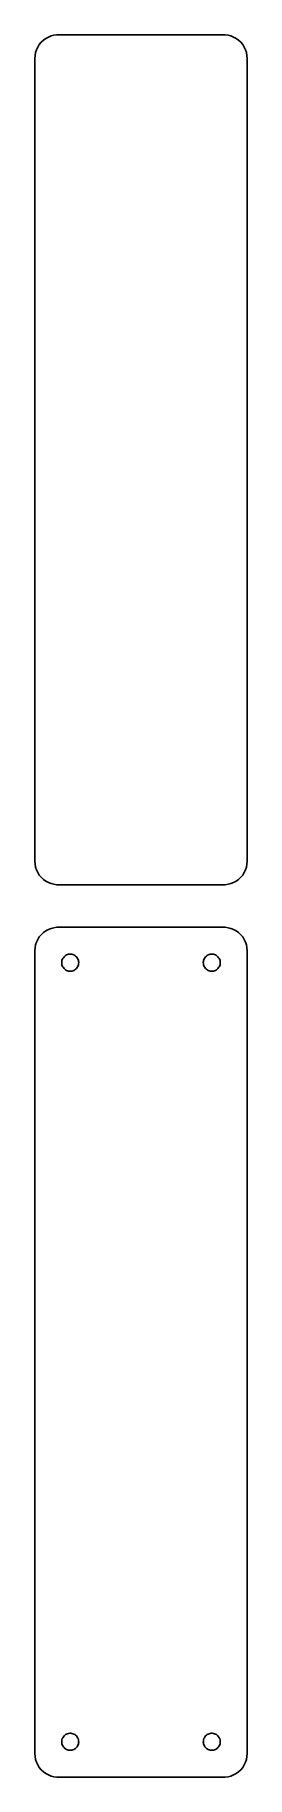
# Model space of a CAD drawing. Header units: metres. Extents: x -22 to 22, y 99 to 468.
import ezdxf

# ---------------------------------------------------------------- set-up
doc = ezdxf.new("R2010")
doc.units = ezdxf.units.M

msp = doc.modelspace()

# ---------------------------------------------------------------- linework, layer by layer
for p, q in [((-21.8815, 465.409), (-22.1489, 464.841)), ((-21.5451, 465.939), (-21.8815, 465.409)), ((-21.1448, 466.423), (-21.5451, 465.939)), ((-20.6871, 466.853), (-21.1448, 466.423)), ((-20.1791, 467.222), (-20.6871, 466.853)), ((-19.6289, 467.524), (-20.1791, 467.222)), ((-19.0451, 467.755), (-19.6289, 467.524)), ((-18.4369, 467.911), (-19.0451, 467.755)), ((-17.8139, 467.99), (-18.4369, 467.911)), ((17.8139, 467.99), (-17.8139, 467.99)), ((18.4369, 467.911), (17.8139, 467.99)), ((19.0451, 467.755), (18.4369, 467.911)), ((19.6289, 467.524), (19.0451, 467.755)), ((20.1791, 467.222), (19.6289, 467.524)), ((20.6871, 466.853), (20.1791, 467.222)), ((21.1448, 466.423), (20.6871, 466.853)), ((21.5451, 465.939), (21.1448, 466.423)), ((21.8815, 465.409), (21.5451, 465.939)), ((22.1489, 464.841), (21.8815, 465.409)), ((-22.4606, 463.627), (-22.5, 463)), ((-22.5, 463), (-22.5, 293)), ((-22.3429, 464.243), (-22.4606, 463.627)), ((-22.1489, 464.841), (-22.3429, 464.243)), ((22.3429, 464.243), (22.1489, 464.841)), ((22.4606, 463.627), (22.3429, 464.243)), ((22.5, 463), (22.4606, 463.627)), ((22.5, 293), (22.5, 463)), ((-22.5, 293), (-22.4606, 292.373)), ((-22.4606, 292.373), (-22.3429, 291.757)), ((-22.3429, 291.757), (-22.1489, 291.159)), ((22.1489, 291.159), (22.3429, 291.757)), ((22.3429, 291.757), (22.4606, 292.373)), ((22.4606, 292.373), (22.5, 293)), ((-22.1489, 291.159), (-21.8815, 290.591)), ((-21.8815, 290.591), (-21.5451, 290.061)), ((-21.5451, 290.061), (-21.1448, 289.577)), ((-21.1448, 289.577), (-20.6871, 289.147)), ((-20.6871, 289.147), (-20.1791, 288.778)), ((-20.1791, 288.778), (-19.6289, 288.476)), ((-19.6289, 288.476), (-19.0451, 288.245)), ((-19.0451, 288.245), (-18.4369, 288.089)), ((-18.4369, 288.089), (-17.8139, 288.01)), ((-17.8139, 288.01), (17.8139, 288.01)), ((17.8139, 288.01), (18.4369, 288.089)), ((18.4369, 288.089), (19.0451, 288.245)), ((19.0451, 288.245), (19.6289, 288.476)), ((19.6289, 288.476), (20.1791, 288.778)), ((20.1791, 288.778), (20.6871, 289.147)), ((20.6871, 289.147), (21.1448, 289.577)), ((21.1448, 289.577), (21.5451, 290.061)), ((21.5451, 290.061), (21.8815, 290.591)), ((21.8815, 290.591), (22.1489, 291.159)), ((-21.5451, 276.939), (-21.8815, 276.409)), ((-21.1448, 277.423), (-21.5451, 276.939)), ((-20.6871, 277.853), (-21.1448, 277.423)), ((-20.1791, 278.222), (-20.6871, 277.853)), ((-19.6289, 278.524), (-20.1791, 278.222)), ((-19.0451, 278.755), (-19.6289, 278.524)), ((-18.4369, 278.911), (-19.0451, 278.755)), ((-17.8139, 278.99), (-18.4369, 278.911)), ((17.8139, 278.99), (-17.8139, 278.99)), ((18.4369, 278.911), (17.8139, 278.99)), ((19.0451, 278.755), (18.4369, 278.911)), ((19.6289, 278.524), (19.0451, 278.755)), ((20.1791, 278.222), (19.6289, 278.524)), ((20.6871, 277.853), (20.1791, 278.222)), ((21.1448, 277.423), (20.6871, 277.853)), ((21.5451, 276.939), (21.1448, 277.423)), ((21.8815, 276.409), (21.5451, 276.939)), ((-22.4606, 274.627), (-22.5, 274)), ((-22.5, 274), (-22.5, 104)), ((-22.3429, 275.243), (-22.4606, 274.627)), ((-22.1489, 275.841), (-22.3429, 275.243)), ((-21.8815, 276.409), (-22.1489, 275.841)), ((-15.9645, 273.02), (-15.7664, 273.129)), ((-15.7664, 273.129), (-15.5562, 273.212)), ((-15.5562, 273.212), (-15.3373, 273.268)), ((-15.3373, 273.268), (-15.113, 273.296)), ((-15.113, 273.296), (-14.887, 273.296)), ((-14.887, 273.296), (-14.6627, 273.268)), ((-14.6627, 273.268), (-14.4438, 273.212)), ((-14.4438, 273.212), (-14.2336, 273.129)), ((-14.2336, 273.129), (-14.0355, 273.02)), ((14.0355, 273.02), (14.2336, 273.129)), ((14.2336, 273.129), (14.4438, 273.212)), ((14.4438, 273.212), (14.6627, 273.268)), ((14.6627, 273.268), (14.887, 273.296)), ((14.887, 273.296), (15.113, 273.296)), ((15.113, 273.296), (15.3373, 273.268)), ((15.3373, 273.268), (15.5562, 273.212)), ((15.5562, 273.212), (15.7664, 273.129)), ((15.7664, 273.129), (15.9645, 273.02)), ((22.1489, 275.841), (21.8815, 276.409)), ((22.3429, 275.243), (22.1489, 275.841)), ((22.4606, 274.627), (22.3429, 275.243)), ((22.5, 274), (22.4606, 274.627)), ((22.5, 104), (22.5, 274)), ((-16.8, 271.5), (-16.7858, 271.726)), ((-16.7858, 271.274), (-16.8, 271.5)), ((-16.7858, 271.726), (-16.7434, 271.948)), ((-16.7434, 271.052), (-16.7858, 271.274)), ((-16.7434, 271.948), (-16.6736, 272.163)), ((-16.6736, 270.837), (-16.7434, 271.052)), ((-16.6736, 272.163), (-16.5773, 272.367)), ((-16.5773, 270.633), (-16.6736, 270.837)), ((-16.5773, 272.367), (-16.4562, 272.558)), ((-16.4562, 270.442), (-16.5773, 270.633)), ((-16.4562, 272.558), (-16.3121, 272.732)), ((-16.3121, 270.268), (-16.4562, 270.442)), ((-16.3121, 272.732), (-16.1474, 272.887)), ((-16.1474, 270.113), (-16.3121, 270.268)), ((-16.1474, 272.887), (-15.9645, 273.02)), ((-15.9645, 269.98), (-16.1474, 270.113)), ((-15.7664, 269.871), (-15.9645, 269.98)), ((-15.5562, 269.788), (-15.7664, 269.871)), ((-15.3373, 269.732), (-15.5562, 269.788)), ((-15.113, 269.704), (-15.3373, 269.732)), ((-14.887, 269.704), (-15.113, 269.704)), ((-14.6627, 269.732), (-14.887, 269.704)), ((-14.4438, 269.788), (-14.6627, 269.732)), ((-14.2336, 269.871), (-14.4438, 269.788)), ((-14.0355, 269.98), (-14.2336, 269.871)), ((-14.0355, 273.02), (-13.8526, 272.887)), ((-13.8526, 270.113), (-14.0355, 269.98)), ((-13.8526, 272.887), (-13.6879, 272.732)), ((-13.6879, 270.268), (-13.8526, 270.113)), ((-13.6879, 272.732), (-13.5438, 272.558)), ((-13.5438, 270.442), (-13.6879, 270.268)), ((-13.5438, 272.558), (-13.4226, 272.367)), ((-13.4226, 270.633), (-13.5438, 270.442)), ((-13.4226, 272.367), (-13.3264, 272.163)), ((-13.3264, 270.837), (-13.4226, 270.633)), ((-13.3264, 272.163), (-13.2565, 271.948)), ((-13.2565, 271.052), (-13.3264, 270.837)), ((-13.2565, 271.948), (-13.2142, 271.726)), ((-13.2142, 271.274), (-13.2565, 271.052)), ((-13.2142, 271.726), (-13.2, 271.5)), ((-13.2, 271.5), (-13.2142, 271.274)), ((13.2, 271.5), (13.2142, 271.726)), ((13.2142, 271.274), (13.2, 271.5)), ((13.2142, 271.726), (13.2565, 271.948)), ((13.2565, 271.052), (13.2142, 271.274)), ((13.2565, 271.948), (13.3264, 272.163)), ((13.3264, 270.837), (13.2565, 271.052)), ((13.3264, 272.163), (13.4226, 272.367)), ((13.4226, 270.633), (13.3264, 270.837)), ((13.4226, 272.367), (13.5438, 272.558)), ((13.5438, 270.442), (13.4226, 270.633)), ((13.5438, 272.558), (13.6879, 272.732)), ((13.6879, 270.268), (13.5438, 270.442)), ((13.6879, 272.732), (13.8526, 272.887)), ((13.8526, 270.113), (13.6879, 270.268)), ((13.8526, 272.887), (14.0355, 273.02)), ((14.0355, 269.98), (13.8526, 270.113)), ((14.2336, 269.871), (14.0355, 269.98)), ((14.4438, 269.788), (14.2336, 269.871)), ((14.6627, 269.732), (14.4438, 269.788)), ((14.887, 269.704), (14.6627, 269.732)), ((15.113, 269.704), (14.887, 269.704)), ((15.3373, 269.732), (15.113, 269.704)), ((15.5562, 269.788), (15.3373, 269.732)), ((15.7664, 269.871), (15.5562, 269.788)), ((15.9645, 269.98), (15.7664, 269.871)), ((15.9645, 273.02), (16.1474, 272.887)), ((16.1474, 270.113), (15.9645, 269.98)), ((16.1474, 272.887), (16.3121, 272.732)), ((16.3121, 270.268), (16.1474, 270.113)), ((16.3121, 272.732), (16.4562, 272.558)), ((16.4562, 270.442), (16.3121, 270.268)), ((16.4562, 272.558), (16.5773, 272.367)), ((16.5773, 270.633), (16.4562, 270.442)), ((16.5773, 272.367), (16.6736, 272.163)), ((16.6736, 270.837), (16.5773, 270.633)), ((16.6736, 272.163), (16.7434, 271.948)), ((16.7434, 271.052), (16.6736, 270.837)), ((16.7434, 271.948), (16.7858, 271.726)), ((16.7858, 271.274), (16.7434, 271.052)), ((16.7858, 271.726), (16.8, 271.5)), ((16.8, 271.5), (16.7858, 271.274)), ((-16.7434, 106.948), (-16.6736, 107.163)), ((-16.6736, 107.163), (-16.5773, 107.367)), ((-16.5773, 107.367), (-16.4562, 107.558)), ((-16.4562, 107.558), (-16.3121, 107.732)), ((-16.3121, 107.732), (-16.1474, 107.887)), ((-16.1474, 107.887), (-15.9645, 108.02)), ((-15.9645, 108.02), (-15.7664, 108.129)), ((-15.7664, 108.129), (-15.5562, 108.212)), ((-15.5562, 108.212), (-15.3373, 108.268)), ((-15.3373, 108.268), (-15.113, 108.296)), ((-15.113, 108.296), (-14.887, 108.296)), ((-14.887, 108.296), (-14.6627, 108.268)), ((-14.6627, 108.268), (-14.4438, 108.212)), ((-14.4438, 108.212), (-14.2336, 108.129)), ((-14.2336, 108.129), (-14.0355, 108.02)), ((-14.0355, 108.02), (-13.8526, 107.887)), ((-13.8526, 107.887), (-13.6879, 107.732)), ((-13.6879, 107.732), (-13.5438, 107.558)), ((-13.5438, 107.558), (-13.4226, 107.367)), ((-13.4226, 107.367), (-13.3264, 107.163)), ((-13.3264, 107.163), (-13.2565, 106.948)), ((13.2565, 106.948), (13.3264, 107.163)), ((13.3264, 107.163), (13.4226, 107.367)), ((13.4226, 107.367), (13.5438, 107.558)), ((13.5438, 107.558), (13.6879, 107.732)), ((13.6879, 107.732), (13.8526, 107.887)), ((13.8526, 107.887), (14.0355, 108.02)), ((14.0355, 108.02), (14.2336, 108.129)), ((14.2336, 108.129), (14.4438, 108.212)), ((14.4438, 108.212), (14.6627, 108.268)), ((14.6627, 108.268), (14.887, 108.296)), ((14.887, 108.296), (15.113, 108.296)), ((15.113, 108.296), (15.3373, 108.268)), ((15.3373, 108.268), (15.5562, 108.212)), ((15.5562, 108.212), (15.7664, 108.129)), ((15.7664, 108.129), (15.9645, 108.02)), ((15.9645, 108.02), (16.1474, 107.887)), ((16.1474, 107.887), (16.3121, 107.732)), ((16.3121, 107.732), (16.4562, 107.558)), ((16.4562, 107.558), (16.5773, 107.367)), ((16.5773, 107.367), (16.6736, 107.163)), ((16.6736, 107.163), (16.7434, 106.948)), ((-22.5, 104), (-22.4606, 103.373)), ((-22.4606, 103.373), (-22.3429, 102.757)), ((-16.8, 106.5), (-16.7858, 106.726)), ((-16.7858, 106.274), (-16.8, 106.5)), ((-16.7858, 106.726), (-16.7434, 106.948)), ((-16.7434, 106.052), (-16.7858, 106.274)), ((-16.6736, 105.837), (-16.7434, 106.052)), ((-16.5773, 105.633), (-16.6736, 105.837)), ((-16.4562, 105.442), (-16.5773, 105.633)), ((-16.3121, 105.268), (-16.4562, 105.442)), ((-16.1474, 105.113), (-16.3121, 105.268)), ((-15.9645, 104.98), (-16.1474, 105.113)), ((-15.7664, 104.871), (-15.9645, 104.98)), ((-15.5562, 104.788), (-15.7664, 104.871)), ((-15.3373, 104.732), (-15.5562, 104.788)), ((-15.113, 104.704), (-15.3373, 104.732)), ((-14.887, 104.704), (-15.113, 104.704)), ((-14.6627, 104.732), (-14.887, 104.704)), ((-14.4438, 104.788), (-14.6627, 104.732)), ((-14.2336, 104.871), (-14.4438, 104.788)), ((-14.0355, 104.98), (-14.2336, 104.871)), ((-13.8526, 105.113), (-14.0355, 104.98)), ((-13.6879, 105.268), (-13.8526, 105.113)), ((-13.5438, 105.442), (-13.6879, 105.268)), ((-13.4226, 105.633), (-13.5438, 105.442)), ((-13.3264, 105.837), (-13.4226, 105.633)), ((-13.2565, 106.052), (-13.3264, 105.837)), ((-13.2565, 106.948), (-13.2142, 106.726)), ((-13.2142, 106.274), (-13.2565, 106.052)), ((-13.2142, 106.726), (-13.2, 106.5)), ((-13.2, 106.5), (-13.2142, 106.274)), ((13.2, 106.5), (13.2142, 106.726)), ((13.2142, 106.274), (13.2, 106.5)), ((13.2142, 106.726), (13.2565, 106.948)), ((13.2565, 106.052), (13.2142, 106.274)), ((13.3264, 105.837), (13.2565, 106.052)), ((13.4226, 105.633), (13.3264, 105.837)), ((13.5438, 105.442), (13.4226, 105.633)), ((13.6879, 105.268), (13.5438, 105.442)), ((13.8526, 105.113), (13.6879, 105.268)), ((14.0355, 104.98), (13.8526, 105.113)), ((14.2336, 104.871), (14.0355, 104.98)), ((14.4438, 104.788), (14.2336, 104.871)), ((14.6627, 104.732), (14.4438, 104.788)), ((14.887, 104.704), (14.6627, 104.732)), ((15.113, 104.704), (14.887, 104.704)), ((15.3373, 104.732), (15.113, 104.704)), ((15.5562, 104.788), (15.3373, 104.732)), ((15.7664, 104.871), (15.5562, 104.788)), ((15.9645, 104.98), (15.7664, 104.871)), ((16.1474, 105.113), (15.9645, 104.98)), ((16.3121, 105.268), (16.1474, 105.113)), ((16.4562, 105.442), (16.3121, 105.268)), ((16.5773, 105.633), (16.4562, 105.442)), ((16.6736, 105.837), (16.5773, 105.633)), ((16.7434, 106.052), (16.6736, 105.837)), ((16.7434, 106.948), (16.7858, 106.726)), ((16.7858, 106.274), (16.7434, 106.052)), ((16.7858, 106.726), (16.8, 106.5)), ((16.8, 106.5), (16.7858, 106.274)), ((22.3429, 102.757), (22.4606, 103.373)), ((22.4606, 103.373), (22.5, 104)), ((-22.3429, 102.757), (-22.1489, 102.159)), ((-22.1489, 102.159), (-21.8815, 101.591)), ((-21.8815, 101.591), (-21.5451, 101.061)), ((-21.5451, 101.061), (-21.1448, 100.577)), ((-21.1448, 100.577), (-20.6871, 100.147)), ((-20.6871, 100.147), (-20.1791, 99.7784)), ((-20.1791, 99.7784), (-19.6289, 99.4759)), ((19.6289, 99.4759), (20.1791, 99.7784)), ((20.1791, 99.7784), (20.6871, 100.147)), ((20.6871, 100.147), (21.1448, 100.577)), ((21.1448, 100.577), (21.5451, 101.061)), ((21.5451, 101.061), (21.8815, 101.591)), ((21.8815, 101.591), (22.1489, 102.159)), ((22.1489, 102.159), (22.3429, 102.757)), ((-19.6289, 99.4759), (-19.0451, 99.2447)), ((-19.0451, 99.2447), (-18.4369, 99.0886)), ((-18.4369, 99.0886), (-17.8139, 99.0099)), ((-17.8139, 99.0099), (17.8139, 99.0099)), ((17.8139, 99.0099), (18.4369, 99.0886)), ((18.4369, 99.0886), (19.0451, 99.2447)), ((19.0451, 99.2447), (19.6289, 99.4759))]:
    msp.add_line(p, q)

doc.saveas('drawing.dxf')
